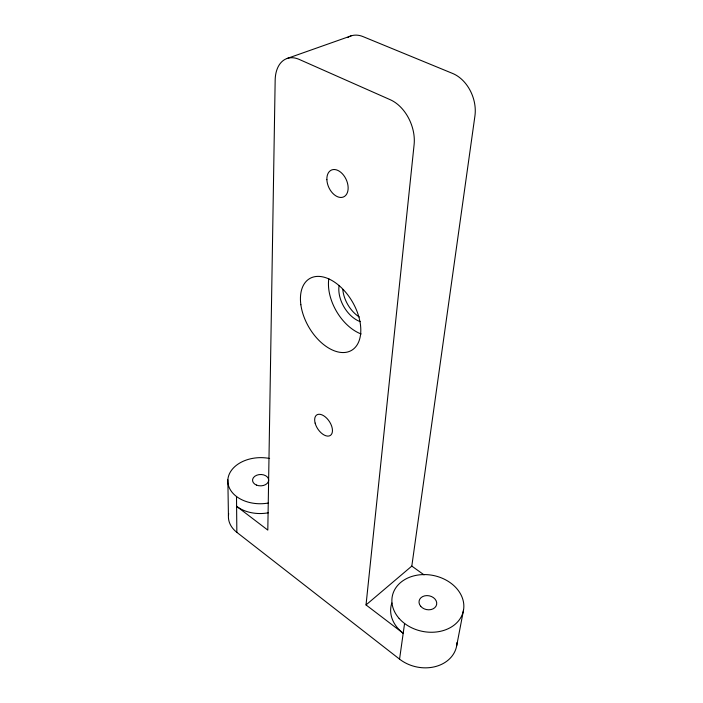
<?xml version="1.0" encoding="UTF-8"?>
<svg xmlns="http://www.w3.org/2000/svg" width="703" height="703" viewBox="0 0 703 703"><rect width="100%" height="100%" fill="white"/><g stroke="black" fill="none" stroke-linecap="round" stroke-linejoin="round"><path stroke-width="1.05" d="M391.87 602.989A35.976 28.48 12.1 0 0 403.206 633.262L366.026 604.932L414.111 144.598A35.458 24.517 67.7 0 0 390.306 99.747L299.206 59.412A34.016 21.608 69.6 0 0 275.163 80.204L267.808 530.097L236.603 506.318A32.443 23.102 -0.9 0 0 268.335 512.786M366.026 604.932L411.809 566.091L474.929 115.951A33.568 24.763 69.4 0 0 452.653 73.463L363.012 36.6A32.294 21.951 71.3 0 0 347.563 37.575M457.038 642.463A35.15 28.489 12.8 0 1 436.326 666.33A35.15 28.489 12.8 0 1 399.559 659.142L404.585 623.473M456.704 645.653L463.514 610.151M287.246 58.428L351.052 35.888M411.809 566.091L424.041 574.869M228.686 513.55A31.776 23.217 -1.3 0 0 236.849 532.347L399.559 659.142M227.851 479.824L228.431 515.563M236.507 496.52L236.849 532.347M268.502 502.997A32.698 23.058 -0.8 0 1 227.825 480.509A32.698 23.058 -0.8 0 1 269.618 458.488M361.157 333.978A40.589 25.554 60 0 1 328.811 278.704M360.244 321.64A26.09 16.424 59.9 0 1 339.101 285.655M359.268 316.983A26.002 16.45 60 0 1 342.8 289.478M399.146 618.455A36.284 28.471 11.9 0 0 461.001 617.225A36.284 28.471 11.9 0 0 423.434 574.579A36.284 28.471 11.9 0 0 399.146 618.455M420.702 606.294A8.937 7.012 11.9 0 0 435.974 606.223A8.937 7.012 11.9 0 0 426.941 595.599A8.937 7.012 11.9 0 0 420.702 606.294M256.463 485.079A8.058 5.677 -0.8 0 0 268.669 480.228A8.058 5.677 -0.8 0 0 256.709 475.237A8.058 5.677 -0.8 0 0 256.463 485.079M300.858 304.724A41.556 25.194 59.8 0 0 349.848 351.228A41.556 25.194 59.8 0 0 341.157 287.457A41.556 25.194 59.8 0 0 300.858 304.724M315.129 423.118A12.303 6.881 56.4 0 0 330.234 435.517A12.303 6.881 56.4 0 0 325.322 416.923A12.303 6.881 56.4 0 0 315.129 423.118M326.877 179.66A14.745 9.552 65.3 0 0 343.292 197.042A14.745 9.552 65.3 0 0 342.361 173.764A14.745 9.552 65.3 0 0 326.877 179.66"/></g></svg>
